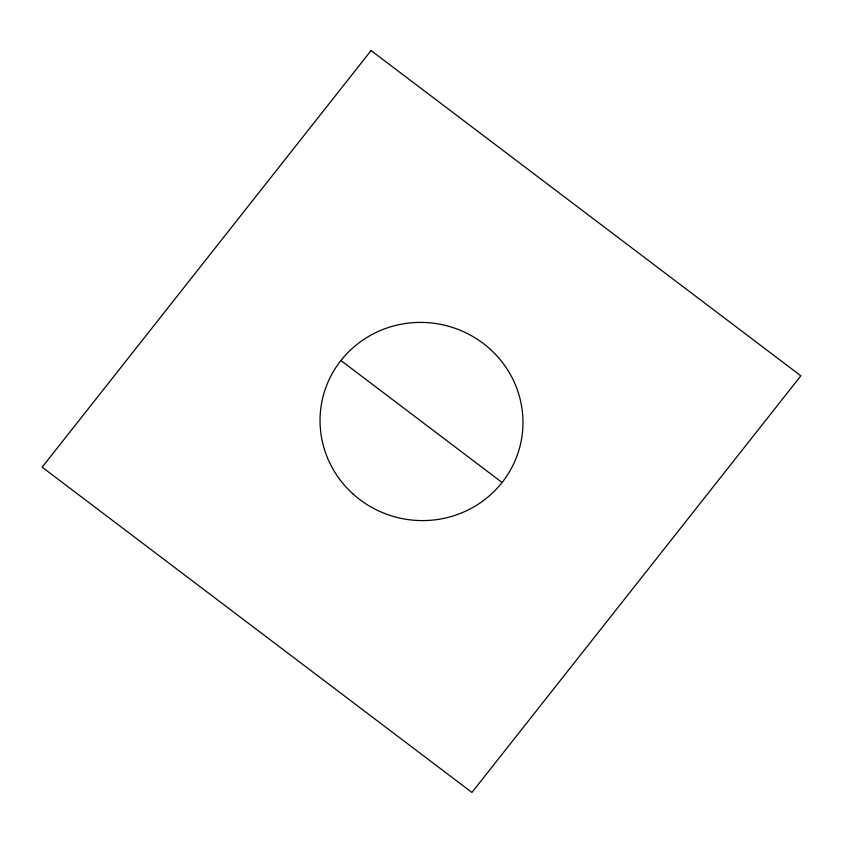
<?xml version="1.0" encoding="UTF-8"?>
<svg xmlns="http://www.w3.org/2000/svg" width="843" height="843" viewBox="0 0 843 843"><rect width="100%" height="100%" fill="white"/><g stroke="black" fill="none" stroke-linecap="round" stroke-linejoin="round"><path stroke-width="1.26" d="M340.92 360.509L502.08 482.491M371.068 50.559L42.15 467.18L471.932 792.441L800.85 375.82L371.068 50.559M353.196 494.135A101.571 99.01 11.1 0 0 520.647 443.566A101.571 99.01 11.1 0 0 390.667 326.799A101.571 99.01 11.1 0 0 353.196 494.135"/></g></svg>
